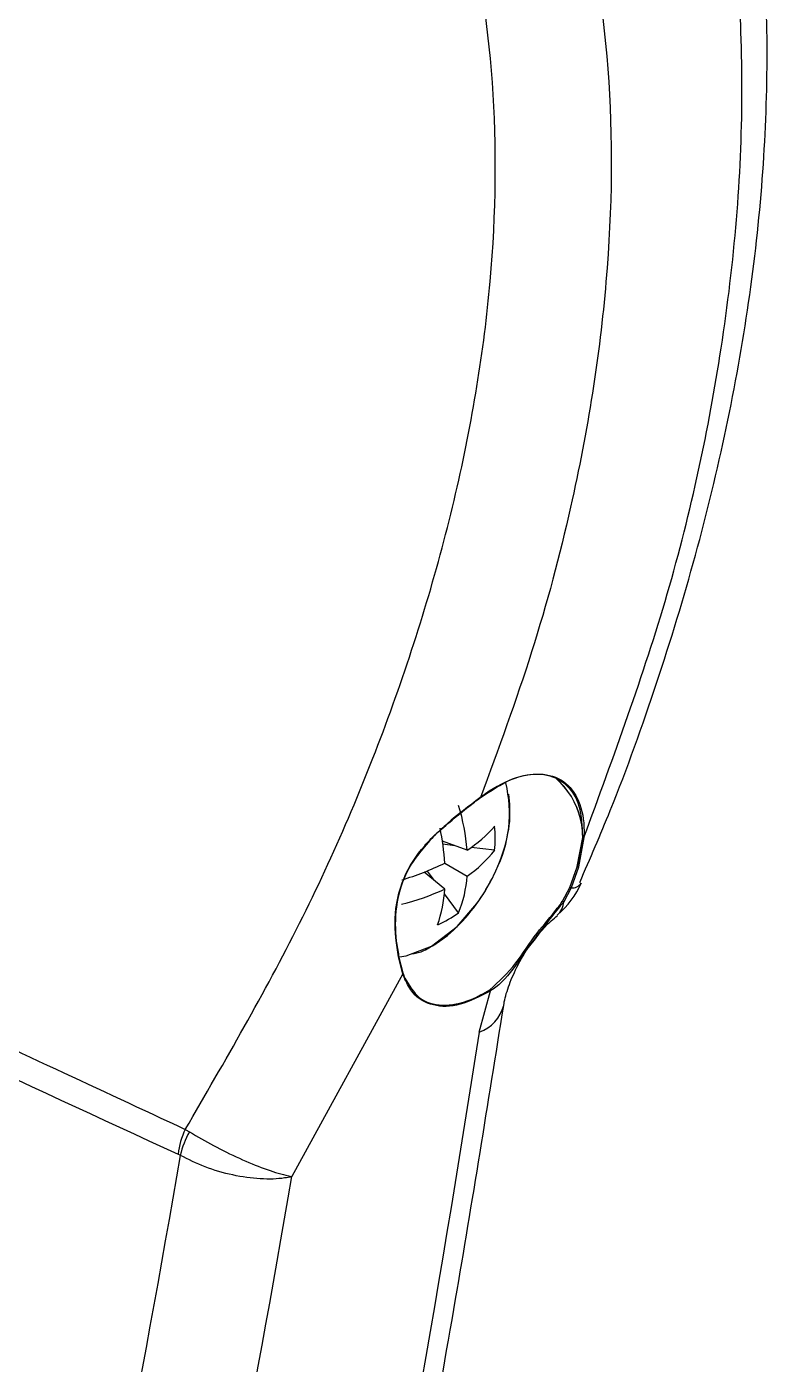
# Model space of a CAD drawing. Extents: x 16.7 to 113.1, y 4.5 to 84.5.
# Drawn here: x 89.015 to 89.874, y 6.268 to 7.82 of the extents above; entities that cross this region are included whole.
import ezdxf

# ---------------------------------------------------------------- set-up
doc = ezdxf.new("R2010")
doc.units = 0
doc.header["$MEASUREMENT"] = 0
doc.layers.add('OBJECT', color=7, linetype='CONTINUOUS')

msp = doc.modelspace()

# ---------------------------------------------------------------- linework, layer by layer
at = {"layer": 'OBJECT'}
for p, q in [((89.4892, 6.8831), (89.4891, 6.8829)), ((89.4895, 6.8825), (89.4896, 6.8826)), ((89.526, 6.8647), (89.4973, 6.8754)), ((89.6537, 6.8458), (89.66, 6.8795)), ((89.6614, 6.8794), (89.6552, 6.8455)), ((89.5117, 6.87), (89.4978, 6.8717)), ((89.5579, 6.8646), (89.5305, 6.8678)), ((89.5, 6.8497), (89.526, 6.8347)), ((89.6452, 6.8214), (89.6536, 6.8454)), ((89.6551, 6.8452), (89.6466, 6.821)), ((89.6537, 6.8458), (89.6536, 6.8454)), ((89.6551, 6.8452), (89.6552, 6.8455)), ((89.5001, 6.8197), (89.4763, 6.8392)), ((89.4883, 6.8294), (89.4799, 6.8406)), ((89.5161, 6.7921), (89.4996, 6.8142)), ((89.6367, 6.8057), (89.6452, 6.8214)), ((89.6466, 6.821), (89.638, 6.8049)), ((89.4464, 6.7412), (89.4465, 6.7409)), ((89.4515, 6.7214), (89.4465, 6.7409)), ((89.4466, 6.7418), (89.4515, 6.7225)), ((89.4469, 6.7415), (89.4468, 6.7418)), ((89.4515, 6.7214), (89.3228, 6.4861)), ((89.4536, 6.7155), (89.4515, 6.7214)), ((89.4517, 6.7218), (89.4535, 6.7167)), ((89.4536, 6.7155), (89.4537, 6.7152)), ((89.454, 6.716), (89.4538, 6.7164)), ((89.5401, 6.6536), (89.5532, 6.7016)), ((89.1992, 6.5408), (89.2042, 6.5379)), ((89.1935, 6.5106), (89.1909, 6.512))]:
    msp.add_line(p, q, dxfattribs=at)
at = {"layer": 'OBJECT', "flags": 128}
for points in [[(89.4891, 6.8829), (89.4892, 6.8828), (89.4893, 6.8827), (89.4894, 6.8827), (89.4894, 6.8826), (89.4894, 6.8826), (89.4894, 6.8826), (89.4894, 6.8827), (89.4893, 6.8828), (89.4892, 6.8829)], [(89.4892, 6.8831), (89.4893, 6.8829), (89.4894, 6.8828), (89.4895, 6.8828), (89.4895, 6.8827), (89.4895, 6.8827)], [(89.4848, 6.7533), (89.5144, 6.7761), (89.5372, 6.8028)], [(89.4474, 6.741), (89.4553, 6.742), (89.4848, 6.7533)]]:
    msp.add_lwpolyline(points, dxfattribs=at)
at = {"layer": 'OBJECT'}
for centre, radius, start, end in [((89.4273, 6.9074), 0.1478, 333.2666, 13.8564), ((89.5689, 6.8795), 0.0913, 338.313, 49.3726), ((89.5686, 6.8794), 0.0915, 338.208, 49.2058), ((89.2785, 6.8445), 0.2484, 4.66, 16.8954), ((89.1989, 6.8301), 0.3018, 3.7275, 11.5201), ((89.4413, 6.994), 0.1546, 303.2255, 318.9733), ((89.4186, 6.8785), 0.14, 354.2684, 5.7316), ((89.4784, 6.8723), 0.0153, 43.07, 44.5862), ((89.6607, 6.8807), 0.00147, 239.4225, 296.7869), ((89.4473, 6.9509), 0.1403, 304.1246, 322.0448), ((89.3621, 7.1306), 0.3129, 286.3323, 296.1632), ((89.6547, 6.8469), 0.00178, 234.693, 283.8347), ((89.6548, 6.8472), 0.00177, 234.2252, 284.1069), ((89.386, 6.8448), 0.1404, 337.9546, 355.8717), ((89.358, 6.9317), 0.2208, 324.2814, 335.724), ((89.3938, 7.0441), 0.2483, 283.1016, 295.3384), ((89.3456, 6.8284), 0.1546, 341.0242, 356.7715), ((89.5665, 6.8663), 0.1, 309.943, 336.8526), ((89.6466, 6.8234), 0.00245, 235.0426, 270.4488), ((89.6475, 6.834), 0.0131, 266.1338, 325.9527), ((89.6161, 6.806), 0.0219, 310.4786, 357.355), ((89.6384, 6.8073), 0.00238, 222.9863, 259.1673), ((89.4344, 6.9057), 0.1399, 294.2626, 305.732), ((89.4462, 6.7418), 0.000636, 291.0706, 2.4455), ((89.4463, 6.7415), 0.000635, 291.3319, 2.8793), ((89.5369, 6.7531), 0.091, 186.9177, 203.8521), ((89.4464, 6.7418), 0.000421, 11.0131, 69.824), ((89.537, 6.7531), 0.0911, 187.1126, 203.5602), ((89.4511, 6.722), 0.000668, 306.1367, 57.601), ((89.4532, 6.7161), 0.000659, 23.7539, 59.5238), ((89.4531, 6.7161), 0.00077, 311.2042, 19.8713), ((89.4532, 6.7158), 0.000776, 311.5717, 20.073), ((89.5516, 6.7015), 0.00159, 3.2003, 57.1603), ((89.5259, 6.695), 0.0437, 288.9742, 346.4138), ((89.2793, 6.5021), 0.089, 154.181, 173.6072), ((89.2871, 6.4894), 0.0961, 149.6844, 167.2242)]:
    msp.add_arc(centre, radius, start, end, dxfattribs=at)
for centre, major_axis, ratio, start_param, end_param in [((88.667, 7.6843), (10.7377, -5.0406), 0.070939, 4.74376, 4.794457), ((78.8891, 15.6123), (-5.5041, 16.751), 0.560269, 3.912021, 3.97647), ((75.6027, 13.7151), (-8.654, 14.9534), 0.719689, 3.80204, 3.85683), ((75.6638, 13.7504), (-8.7039, 15.04), 0.71887, 3.802047, 3.855916)]:
    msp.add_ellipse(centre, major_axis=major_axis, ratio=ratio, start_param=start_param, end_param=end_param, dxfattribs=at)
for points, knots in [([(89.6566, 6.8273), (89.6686, 6.8551), (89.7018, 6.932), (89.747, 7.0589), (89.7923, 7.2071), (89.828, 7.3547), (89.8541, 7.5005), (89.8699, 7.6433), (89.8755, 7.7822), (89.8709, 7.9168), (89.8563, 8.0469), (89.8316, 8.1719), (89.7971, 8.2909), (89.7526, 8.4025), (89.7053, 8.4966), (89.669, 8.5494), (89.6543, 8.5709)], [0, 0, 0, 0, 0.042766, 0.118406, 0.194298, 0.270298, 0.346241, 0.422004, 0.497081, 0.571929, 0.647107, 0.722522, 0.798018, 0.873395, 0.948467, 1, 1, 1, 1]), ([(89.6614, 6.8794), (89.696, 6.9738), (89.7662, 7.1649), (89.8171, 7.4049), (89.8402, 7.597), (89.8466, 7.7435), (89.8414, 7.8863), (89.8192, 8.0602), (89.7686, 8.259), (89.6974, 8.3877), (89.6614, 8.4529)], [0, 0, 0, 0, 0.158308, 0.320393, 0.4075, 0.494607, 0.584228, 0.67385, 0.834938, 1, 1, 1, 1]), ([(89.1992, 6.5408), (89.2452, 6.62), (89.3373, 6.7783), (89.4431, 7.0279), (89.5186, 7.2793), (89.559, 7.5263), (89.5613, 7.7589), (89.5273, 7.9709), (89.4569, 8.1562), (89.3689, 8.2874), (89.2802, 8.3771), (89.2262, 8.4145), (89.1992, 8.4331)], [0, 0, 0, 0, 0.107626, 0.215248, 0.326099, 0.436946, 0.546986, 0.657027, 0.766705, 0.876388, 0.938194, 1, 1, 1, 1]), ([(89.5414, 8.2556), (89.5533, 8.2356), (89.5992, 8.158), (89.6576, 8.0015), (89.6959, 7.7753), (89.6935, 7.5267), (89.6572, 7.2967), (89.6037, 7.095), (89.5622, 6.9821), (89.5414, 6.9257)], [0, 0, 0, 0, 0.062217, 0.241055, 0.419891, 0.59818, 0.776471, 0.888235, 1, 1, 1, 1]), ([(89.66, 6.8795), (89.6595, 6.8922), (89.6585, 6.9177), (89.6419, 6.943), (89.6162, 6.9548), (89.5833, 6.951), (89.5569, 6.9375), (89.543, 6.927), (89.5408, 6.9254)], [0, 0, 0, 0, 0.193231, 0.386467, 0.579538, 0.772364, 0.965005, 1, 1, 1, 1]), ([(89.5414, 6.9257), (89.5535, 6.9337), (89.5776, 6.9497), (89.6116, 6.9555), (89.6392, 6.9468), (89.6572, 6.9234), (89.662, 6.8978), (89.6615, 6.8819), (89.6614, 6.8794)], [0, 0, 0, 0, 0.1925553, 0.385109, 0.5777077, 0.7704748, 0.9634866, 1, 1, 1, 1]), ([(89.4837, 6.7525), (89.489, 6.7558), (89.5043, 6.7655), (89.528, 6.7889), (89.5516, 6.8228), (89.5682, 6.8604), (89.5772, 6.8978), (89.5753, 6.9195), (89.5744, 6.9299)], [0, 0, 0, 0, 0.0971, 0.280144, 0.462936, 0.645786, 0.829651, 1, 1, 1, 1]), ([(89.4892, 6.8831), (89.5022, 6.8943), (89.52, 6.9096), (89.5368, 6.9223), (89.5414, 6.9257)], [0, 0, 0, 0, 0.7299259, 1, 1, 1, 1]), ([(89.5408, 6.9254), (89.5281, 6.9159), (89.5106, 6.9029), (89.4938, 6.8872), (89.4893, 6.883)], [0, 0, 0, 0, 0.730796, 1, 1, 1, 1]), ([(89.4464, 6.7412), (89.4442, 6.7556), (89.4398, 6.7843), (89.4493, 6.832), (89.4702, 6.8637), (89.4849, 6.8787), (89.4891, 6.8829)], [0, 0, 0, 0, 0.309279, 0.616001, 0.89125, 1, 1, 1, 1]), ([(89.4892, 6.8829), (89.4778, 6.8704), (89.4556, 6.8458), (89.442, 6.8007), (89.4425, 6.7653), (89.4456, 6.7479), (89.4466, 6.7422)], [0, 0, 0, 0, 0.307575, 0.605515, 0.870212, 1, 1, 1, 1]), ([(89.5525, 6.7028), (89.5627, 6.7124), (89.582, 6.7302), (89.6047, 6.7675), (89.6257, 6.7903), (89.6347, 6.8029), (89.6367, 6.8057)], [0, 0, 0, 0, 0.352537, 0.661543, 0.924398, 1, 1, 1, 1]), ([(89.638, 6.8049), (89.6274, 6.792), (89.6087, 6.7692), (89.5836, 6.7326), (89.5677, 6.7113), (89.5552, 6.7029), (89.5532, 6.7016)], [0, 0, 0, 0, 0.353798, 0.623722, 0.94006, 1, 1, 1, 1]), ([(88.6555, 6.7951), (88.6817, 6.7827), (88.8128, 6.7212), (88.994, 6.6364), (89.1491, 6.5642), (89.1992, 6.5408)], [0, 0, 0, 0, 0.144675, 0.723377, 1, 1, 1, 1]), ([(89.6037, 6.7599), (89.6079, 6.7656), (89.6168, 6.7775), (89.6259, 6.7851), (89.6307, 6.789)], [0, 0, 0, 0, 0.475115, 1, 1, 1, 1]), ([(89.4631, 6.7444), (89.4673, 6.7454), (89.4742, 6.747), (89.481, 6.7509), (89.4837, 6.7525)], [0, 0, 0, 0, 0.60678, 1, 1, 1, 1]), ([(89.5684, 6.6847), (89.5685, 6.6848), (89.5689, 6.6892), (89.5725, 6.7035), (89.582, 6.7265), (89.5931, 6.747), (89.6014, 6.7572), (89.6037, 6.7599)], [0, 0, 0, 0, 0.00866, 0.287351, 0.568116, 0.886113, 1, 1, 1, 1]), ([(89.4537, 6.7163), (89.4587, 6.7078), (89.4688, 6.6906), (89.4965, 6.6827), (89.5258, 6.6879), (89.5451, 6.6987), (89.5525, 6.7028)], [0, 0, 0, 0, 0.276325, 0.552665, 0.828652, 1, 1, 1, 1]), ([(89.5532, 6.7016), (89.5412, 6.6953), (89.5172, 6.6828), (89.4857, 6.6829), (89.4642, 6.6949), (89.4566, 6.7095), (89.4537, 6.7152)], [0, 0, 0, 0, 0.275398, 0.55079, 0.826423, 1, 1, 1, 1]), ([(89.4028, 5.7699), (89.4162, 5.8352), (89.4551, 6.0244), (89.5115, 6.3284), (89.5502, 6.5707), (89.5684, 6.6846)], [0, 0, 0, 0, 0.2179817, 0.6321254, 1, 1, 1, 1]), ([(89.2042, 6.5379), (89.2133, 6.5325), (89.2314, 6.5218), (89.2622, 6.5067), (89.2916, 6.4946), (89.3113, 6.4885), (89.3205, 6.4865), (89.3227, 6.4861), (89.3228, 6.4861)], [0, 0, 0, 0, 0.22823, 0.4564, 0.686137, 0.918665, 0.996838, 1, 1, 1, 1]), ([(89.3228, 6.4861), (89.3227, 6.4861), (89.32, 6.4854), (89.3092, 6.4833), (89.2868, 6.4825), (89.2544, 6.4871), (89.2214, 6.4965), (89.2028, 6.5059), (89.1935, 6.5106)], [0, 0, 0, 0, 0.003161, 0.081419, 0.314068, 0.543809, 0.771874, 1, 1, 1, 1])]:
    msp.add_open_spline(points, degree=3, knots=knots, dxfattribs=at)

doc.saveas('drawing.dxf')
